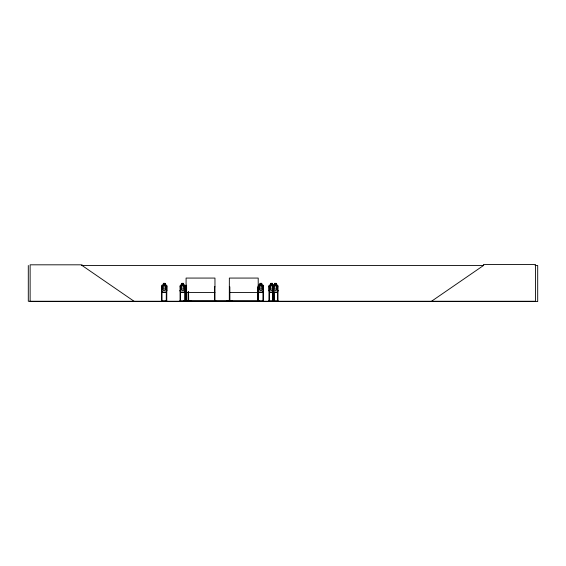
<?xml version="1.0" encoding="UTF-8"?>
<svg xmlns="http://www.w3.org/2000/svg" width="566" height="566" viewBox="0 0 566 566"><rect width="100%" height="100%" fill="white"/><g stroke="black" fill="none" stroke-linecap="round" stroke-linejoin="round"><path stroke-width="0.85" d="M226.718 300.985L232.131 300.963M188.676 301.211L188.577 291.922M166.807 290.507L166.213 292.219L162.131 292.219L161.6 290.507L162.088 292.275L166.255 292.275L166.864 290.514L166.864 285.745L166.241 285.123L165.088 285.123L165.088 283.347L163.312 283.347L163.376 285.179L162.484 285.773L162.484 289.085L163.376 290.507L165.031 290.507L165.916 289.085L165.916 285.773L165.031 285.179L165.031 283.403L163.376 283.403M263.466 290.507L262.872 292.219L258.789 292.219L258.259 290.507L258.747 292.275L262.914 292.275L263.523 290.514L263.523 285.745L262.9 285.123L261.747 285.123L261.747 283.347L259.971 283.347L260.035 285.179L259.143 285.773L259.143 289.085L260.035 290.507L261.69 290.507L262.574 289.085L262.574 285.773L261.69 285.179L261.69 283.403L260.035 283.403M277.941 290.507L277.354 292.219L269.607 292.219M278.005 290.514L277.397 292.275L269.565 292.275L269.02 290.514M186.278 301.254L186.603 285.123M186.002 300.985L186.179 286.835M257.834 301.218L257.771 300.73M272.543 301.211L272.678 285.752L273.244 285.123M258.202 285.752L258.761 285.123L259.971 285.123M273.272 285.179L272.741 285.78L272.741 290.507L273.272 292.219M431.533 301.254L483.491 265.496L483.491 264.442L535.443 264.442L535.443 301.254L28.3 301.254L28.3 265.496M81.419 265.496L483.76 265.496M535.047 265.496L537.7 265.496L537.7 301.558L30.125 301.558L30.125 264.817L82.084 264.817L82.084 265.496L134.036 301.254M181.884 283.403L183.54 283.403L183.54 285.179L184.424 285.773L184.424 289.085L183.54 290.507L181.884 290.507L180.993 289.085L180.993 285.773L181.884 285.179L181.82 283.347L183.596 283.347L183.596 285.123L184.749 285.123L185.372 285.745L185.372 290.514L184.764 292.275L180.596 292.275L180.052 290.514M272.508 283.403L270.852 283.403L270.852 285.179L269.968 285.773L269.968 289.085L270.852 290.507L272.508 290.507M276.173 283.403L274.51 283.403L274.51 285.179L273.626 285.773L273.626 289.085L274.51 290.507L276.173 290.507L277.057 289.085L277.057 285.773L276.173 285.179L276.229 283.347L274.453 283.347L274.453 285.123L272.564 285.123M163.312 285.123L162.109 285.123L161.543 285.752L161.565 301.254M181.82 285.123L180.611 285.123L180.052 285.752L180.073 301.254M276.229 285.123L277.375 285.123L278.005 285.745L277.998 301.254M162.131 285.179L166.213 285.179L166.807 285.773L166.751 301.254M180.639 285.179L184.721 285.179L185.315 285.773L185.259 301.254M258.789 285.179L262.872 285.179L263.466 285.773L263.409 301.254M277.354 285.179L269.607 285.179L269.076 285.78L269.076 290.507M186.363 285.752L186.405 301.254M161.508 286.835L161.996 286.835L162.053 301.254M166.807 286.835L166.319 286.835L166.263 301.254M180.016 286.835L180.504 286.835L180.561 301.254M185.315 286.835L184.827 286.835L184.771 301.254M186.094 286.835L186.603 286.835L186.582 301.254M214.967 286.835L214.472 286.835L214.472 301.254L214.422 300.73M229.329 286.835L229.838 286.835L229.895 301.254L229.895 300.73M263.466 286.835L262.978 286.835L262.921 301.254M268.984 286.835L269.473 286.835L269.416 301.254M272.649 286.835L273.137 286.835L273.137 301.254M277.941 286.835L277.453 286.835L277.51 301.254M186.419 290.514L186.518 291.688M184.721 292.219L180.639 292.219L180.108 290.507M186.115 292.495L214.96 292.495M229.35 292.495L258.202 292.495M162.053 300.73L161.452 300.73L161.452 301.254M166.263 300.73L166.935 301.218M180.561 300.73L179.96 300.73L179.96 301.254M184.771 300.73L259.058 300.808L259.058 301.254M262.921 300.73L263.593 301.218M268.928 300.73L269.529 300.73L269.529 301.254M272.593 300.73L273.194 300.73L273.194 301.254M274.34 300.73L273.739 300.73L273.739 301.254M277.998 300.73L277.397 300.73L277.397 301.254M162.053 300.879L166.263 300.879M180.561 300.879L190.968 301.254M258.712 300.879L262.921 300.879M269.529 300.879L277.397 300.879M190.99 301.183L183.483 300.956L191.096 301.246M258.28 301.183L258.202 278.069L229.35 278.069L229.308 301.254L229.272 300.73M258.563 301.225L258.655 286.835L257.714 286.835L257.714 301.254M185.422 301.211L185.372 300.73M186.087 301.211L186.094 278.069L214.96 278.069L214.96 301.254M273.689 285.179L274.284 285.773M272.678 290.514L273.229 292.275M274.284 291.922L274.34 301.254M274.227 300.73L274.227 301.254M273.795 291.922L273.852 301.254M272.706 300.73L272.706 301.254M272.508 285.179L272.564 283.347L270.796 283.347L270.796 285.123L269.586 285.123L269.02 285.752L268.928 301.254M263.034 300.73L263.034 301.254M258.712 300.73L258.712 301.254M258.167 286.835L258.11 301.254M258.004 300.808L258.004 301.254M229.548 300.73L229.577 301.254M229.513 286.835L229.513 301.254M229.159 300.808L229.159 301.254M215.78 300.808L215.78 301.254M214.91 300.73L214.903 301.254M214.733 300.808L214.733 301.254M188.202 291.922L188.181 301.254M186.66 300.73L186.66 301.254M185.881 300.808L185.881 301.254M184.884 300.73L184.884 301.254M180.448 300.73L180.448 301.254M166.376 300.73L166.376 301.254M161.94 300.73L161.94 301.254M164.734 283.7L163.673 283.7L163.673 284.295L164.734 284.295L164.734 283.7M183.243 283.7L182.181 283.7L182.181 284.295L183.243 284.295L183.243 283.7M261.393 283.7L260.332 283.7L260.332 284.295L261.393 284.295L261.393 283.7M272.211 283.7L271.149 283.7L271.149 284.295L272.211 284.295L272.211 283.7M275.875 283.7L274.807 283.7L274.807 284.295L275.875 284.295L275.875 283.7M165.031 285.773L163.376 285.773L163.376 289.085L165.031 289.085L165.031 285.773M183.54 285.773L181.884 285.773L181.884 289.085L183.54 289.085L183.54 285.773M261.69 285.773L260.035 285.773L260.035 289.085L261.69 289.085L261.69 285.773M272.508 285.773L270.852 285.773L270.852 289.085L272.508 289.085L272.508 285.773M276.173 285.773L274.51 285.773L274.51 289.085L276.173 289.085L276.173 285.773M188.407 301.254L188.407 291.922L188.351 301.254"/></g></svg>
